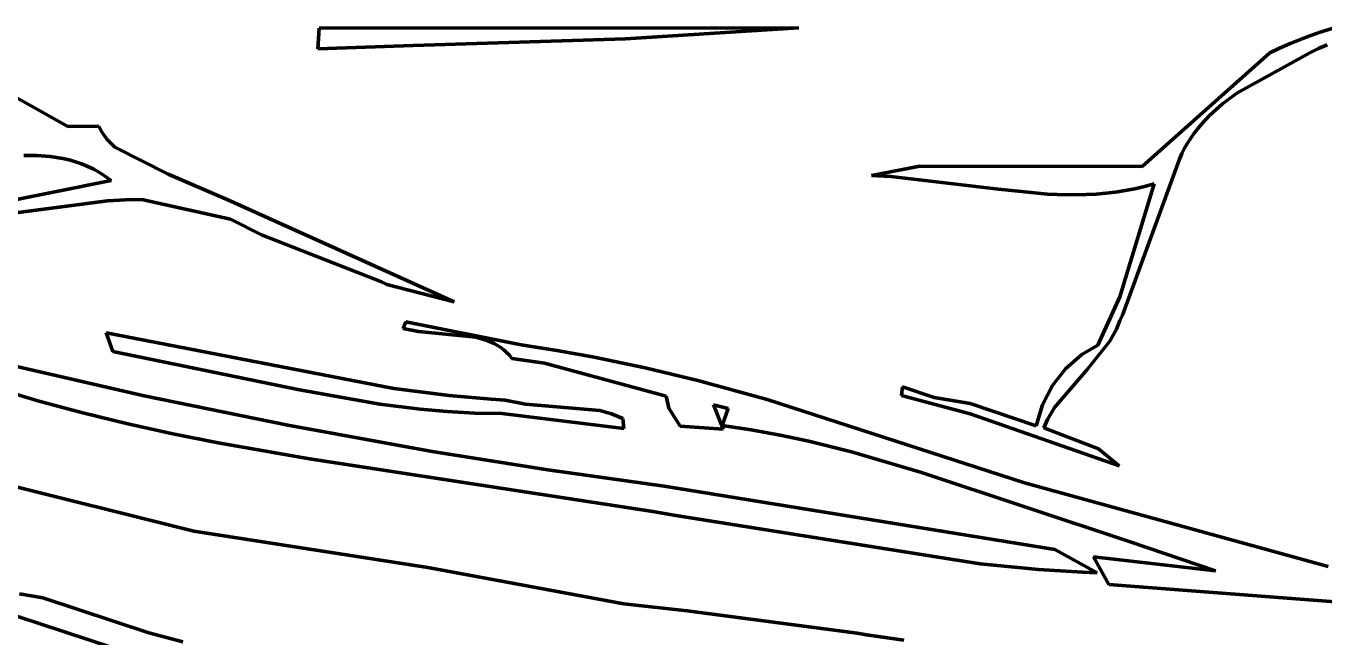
# Model space of a CAD drawing. Header units: millimetres. Extents: x 0 to 14.2, y 0 to 19.5.
# Drawn here: x 4.853 to 6.316, y 14.294 to 14.983 of the extents above; entities that cross this region are included whole.
import ezdxf

# ---------------------------------------------------------------- set-up
doc = ezdxf.new("R2010")
doc.units = ezdxf.units.MM
doc.layers.add('color#010101ff', color=7, linetype='CONTINUOUS', lineweight=100)
doc.layers.add('color#fdfdfdff', color=7, linetype='CONTINUOUS', lineweight=100)

msp = doc.modelspace()

# ---------------------------------------------------------------- linework, layer by layer
at = {"layer": 'color#010101ff'}
for p, q in [((5.1817, 14.9571), (5.1833, 14.9804)), ((5.1833, 14.9804), (5.7241, 14.9808)), ((5.7241, 14.9808), (5.5288, 14.9684)), ((6.3001, 14.9716), (6.3117, 14.9756)), ((6.3117, 14.9756), (6.335, 14.9828)), ((4.7208, 14.9695), (4.8999, 14.8694)), ((5.2894, 14.9609), (5.1817, 14.9571)), ((5.5288, 14.9684), (5.2894, 14.9609)), ((6.255, 14.9523), (6.2661, 14.9576)), ((6.2661, 14.9576), (6.2773, 14.9626)), ((6.2773, 14.9626), (6.2887, 14.9673)), ((6.2887, 14.9673), (6.3001, 14.9716)), ((6.3197, 14.9616), (6.3098, 14.9573)), ((6.111, 14.8244), (6.255, 14.9523)), ((6.3001, 14.9525), (6.218, 14.907)), ((6.3098, 14.9573), (6.3001, 14.9525)), ((6.218, 14.907), (6.2019, 14.895)), ((6.2019, 14.895), (6.1871, 14.8817)), ((4.8999, 14.8694), (4.9348, 14.8699)), ((4.9348, 14.8699), (4.9379, 14.8636)), ((6.178, 14.8721), (6.1698, 14.8618)), ((6.1871, 14.8817), (6.178, 14.8721)), ((4.9379, 14.8636), (4.9437, 14.8553)), ((4.9437, 14.8553), (4.953, 14.846)), ((6.1698, 14.8618), (6.1623, 14.8507)), ((4.953, 14.846), (5.0129, 14.8156)), ((6.159, 14.8449), (6.1559, 14.8388)), ((6.1623, 14.8507), (6.159, 14.8449)), ((4.865, 14.8366), (4.8501, 14.8366)), ((4.8798, 14.8356), (4.865, 14.8366)), ((4.8871, 14.8346), (4.8798, 14.8356)), ((4.8943, 14.8334), (4.8871, 14.8346)), ((4.9014, 14.8317), (4.8943, 14.8334)), ((4.9085, 14.8297), (4.9014, 14.8317)), ((4.9154, 14.8273), (4.9085, 14.8297)), ((4.9223, 14.8245), (4.9154, 14.8273)), ((6.1531, 14.8325), (6.0891, 14.6568)), ((6.1559, 14.8388), (6.1531, 14.8325)), ((4.9291, 14.8212), (4.9223, 14.8245)), ((4.9357, 14.8175), (4.9291, 14.8212)), ((4.9423, 14.8132), (4.9357, 14.8175)), ((4.9487, 14.8084), (4.9423, 14.8132)), ((5.0129, 14.8156), (5.0801, 14.7869)), ((5.8059, 14.8142), (5.8605, 14.8248)), ((5.8279, 14.8131), (5.8059, 14.8142)), ((5.9492, 14.7986), (5.8279, 14.8131)), ((5.8605, 14.8248), (6.111, 14.8244)), ((4.8071, 14.7801), (4.9487, 14.8084)), ((6.0043, 14.7933), (5.9492, 14.7986)), ((6.092, 14.7971), (6.081, 14.7954)), ((6.086, 14.6775), (6.1246, 14.8047)), ((6.1028, 14.7992), (6.092, 14.7971)), ((6.1137, 14.8017), (6.1028, 14.7992)), ((6.1246, 14.8047), (6.1137, 14.8017)), ((4.9447, 14.7857), (4.8384, 14.7716)), ((4.9715, 14.7872), (4.9447, 14.7857)), ((4.9849, 14.7868), (4.9715, 14.7872)), ((5.0831, 14.765), (4.9849, 14.7868)), ((5.0801, 14.7869), (5.3354, 14.6716)), ((6.0263, 14.7924), (6.0043, 14.7933)), ((6.0482, 14.7927), (6.0263, 14.7924)), ((6.0592, 14.7932), (6.0482, 14.7927)), ((6.0701, 14.7941), (6.0592, 14.7932)), ((6.081, 14.7954), (6.0701, 14.7941)), ((5.1184, 14.7473), (5.0831, 14.765)), ((5.2535, 14.6944), (5.1184, 14.7473)), ((5.2594, 14.6914), (5.2535, 14.6944)), ((5.3354, 14.6716), (5.2594, 14.6914)), ((6.061, 14.6231), (6.086, 14.6775)), ((6.0861, 14.6507), (6.0821, 14.6411)), ((6.0891, 14.6568), (6.0861, 14.6507)), ((4.943, 14.637), (5.2675, 14.574)), ((4.9507, 14.6159), (4.943, 14.637)), ((5.2779, 14.6418), (5.2808, 14.6491)), ((5.2952, 14.6384), (5.2779, 14.6418)), ((5.2808, 14.6491), (5.4111, 14.6233)), ((5.3599, 14.632), (5.2952, 14.6384)), ((6.0821, 14.6411), (6.0746, 14.6276)), ((5.3726, 14.6283), (5.3599, 14.632)), ((5.3805, 14.6248), (5.3726, 14.6283)), ((5.3879, 14.6204), (5.3805, 14.6248)), ((5.4111, 14.6233), (5.4513, 14.617)), ((6.0431, 14.6123), (6.061, 14.6231)), ((6.0746, 14.6276), (6.0491, 14.5956)), ((4.7926, 14.6101), (4.986, 14.5659)), ((5.161, 14.5724), (4.9507, 14.6159)), ((5.3914, 14.6177), (5.3879, 14.6204)), ((5.3946, 14.6148), (5.3914, 14.6177)), ((5.3977, 14.6115), (5.3946, 14.6148)), ((5.4006, 14.6079), (5.3977, 14.6115)), ((5.4373, 14.6027), (5.4006, 14.6079)), ((5.4513, 14.617), (5.4913, 14.6098)), ((5.4913, 14.6098), (5.5509, 14.5972)), ((6.0248, 14.5963), (6.0431, 14.6123)), ((5.5743, 14.5656), (5.4373, 14.6027)), ((5.5509, 14.5972), (5.6101, 14.5829)), ((6.0099, 14.5774), (6.0248, 14.5963)), ((6.0491, 14.5956), (6.0125, 14.5525)), ((5.6101, 14.5829), (5.6885, 14.5616)), ((5.9988, 14.5558), (6.0099, 14.5774)), ((4.8662, 14.5603), (4.8411, 14.5677)), ((4.986, 14.5659), (5.1479, 14.5328)), ((5.2516, 14.5565), (5.161, 14.5724)), ((5.2675, 14.574), (5.33, 14.5661)), ((5.33, 14.5661), (5.3771, 14.562)), ((5.5774, 14.552), (5.5743, 14.5656)), ((5.84, 14.5663), (5.8409, 14.5758)), ((5.9173, 14.5454), (5.84, 14.5663)), ((5.8409, 14.5758), (5.8768, 14.5639)), ((5.8768, 14.5639), (5.9173, 14.5571)), ((4.8914, 14.5533), (4.8662, 14.5603)), ((4.9167, 14.5467), (4.8914, 14.5533)), ((5.2972, 14.5508), (5.2516, 14.5565)), ((5.3277, 14.548), (5.2972, 14.5508)), ((5.3583, 14.5463), (5.3277, 14.548)), ((5.3771, 14.562), (5.3929, 14.5609)), ((5.3929, 14.5609), (5.4157, 14.5563)), ((5.4157, 14.5563), (5.4997, 14.5491)), ((5.4997, 14.5491), (5.513, 14.5455)), ((5.5902, 14.5316), (5.5774, 14.552)), ((5.6445, 14.5516), (5.6279, 14.5556)), ((5.6279, 14.5556), (5.6386, 14.5281)), ((5.6376, 14.5322), (5.6445, 14.5516)), ((5.6885, 14.5616), (5.9786, 14.4677)), ((5.9173, 14.5571), (5.9915, 14.5318)), ((5.9915, 14.5318), (5.9988, 14.5558)), ((6.0125, 14.5525), (6.0046, 14.5393)), ((4.9674, 14.5343), (4.9167, 14.5467)), ((5.0184, 14.5231), (4.9674, 14.5343)), ((5.3891, 14.5458), (5.3583, 14.5463)), ((5.5268, 14.529), (5.3891, 14.5458)), ((5.513, 14.5455), (5.5258, 14.5402)), ((5.5258, 14.5402), (5.5268, 14.529)), ((6.0853, 14.4869), (5.9173, 14.5454)), ((6.0046, 14.5393), (6.0003, 14.5298)), ((5.0695, 14.5128), (5.0184, 14.5231)), ((5.1479, 14.5328), (5.3106, 14.5032)), ((5.6386, 14.5281), (5.5902, 14.5316)), ((5.6705, 14.5275), (5.6376, 14.5322)), ((5.703, 14.5216), (5.6705, 14.5275)), ((5.7353, 14.5147), (5.703, 14.5216)), ((6.0003, 14.5298), (6.0621, 14.506)), ((5.1723, 14.4946), (5.0695, 14.5128)), ((5.7834, 14.5028), (5.7353, 14.5147)), ((6.0621, 14.506), (6.0853, 14.4869)), ((5.5596, 14.4353), (5.1723, 14.4946)), ((5.3106, 14.5032), (5.4412, 14.4822)), ((5.8625, 14.4794), (5.7834, 14.5028)), ((4.7641, 14.4825), (5.0421, 14.4132)), ((5.4412, 14.4822), (5.5722, 14.4638)), ((6.0978, 14.4011), (5.8625, 14.4794)), ((5.5722, 14.4638), (6.0128, 14.3927)), ((5.9786, 14.4677), (6.3209, 14.3733)), ((5.5854, 14.4309), (5.5596, 14.4353)), ((5.9285, 14.3764), (5.5854, 14.4309)), ((4.5785, 14.4044), (4.9761, 14.2733)), ((5.0421, 14.4132), (5.3059, 14.3723)), ((6.0128, 14.3927), (6.0604, 14.3663)), ((6.1939, 14.3687), (6.0978, 14.4011)), ((5.3059, 14.3723), (5.5268, 14.3312)), ((5.9943, 14.3699), (5.9285, 14.3764)), ((6.0735, 14.3531), (6.0562, 14.3844)), ((6.0562, 14.3844), (6.1939, 14.3687)), ((6.0439, 14.3669), (5.9943, 14.3699)), ((6.0604, 14.3663), (6.0439, 14.3669)), ((6.6121, 14.3117), (6.0735, 14.3531)), ((4.8716, 14.3381), (4.8454, 14.3426)), ((4.9911, 14.2985), (4.8716, 14.3381)), ((5.5268, 14.3312), (5.598, 14.3235)), ((5.598, 14.3235), (5.7897, 14.2983)), ((5.0297, 14.2886), (4.9911, 14.2985)), ((5.7897, 14.2983), (5.8003, 14.2963)), ((5.8003, 14.2963), (5.8425, 14.2902))]:
    msp.add_line(p, q, dxfattribs=at)
at = {"layer": 'color#fdfdfdff'}
for p, q in [((5.1833, 14.9804), (5.1817, 14.9571)), ((5.7241, 14.9808), (5.1833, 14.9804)), ((5.5288, 14.9684), (5.7241, 14.9808)), ((6.3117, 14.9756), (6.3001, 14.9716)), ((6.335, 14.9828), (6.3117, 14.9756)), ((4.8999, 14.8694), (4.7208, 14.9695)), ((5.1817, 14.9571), (5.2894, 14.9609)), ((5.2894, 14.9609), (5.5288, 14.9684)), ((6.2661, 14.9576), (6.255, 14.9523)), ((6.2773, 14.9626), (6.2661, 14.9576)), ((6.2887, 14.9673), (6.2773, 14.9626)), ((6.3001, 14.9716), (6.2887, 14.9673)), ((6.3098, 14.9573), (6.3197, 14.9616)), ((6.255, 14.9523), (6.111, 14.8244)), ((6.218, 14.907), (6.3001, 14.9525)), ((6.3001, 14.9525), (6.3098, 14.9573)), ((6.2019, 14.895), (6.218, 14.907)), ((6.1871, 14.8817), (6.2019, 14.895)), ((4.9348, 14.8699), (4.8999, 14.8694)), ((4.9379, 14.8636), (4.9348, 14.8699)), ((6.1698, 14.8618), (6.178, 14.8721)), ((6.178, 14.8721), (6.1871, 14.8817)), ((4.9437, 14.8553), (4.9379, 14.8636)), ((4.953, 14.846), (4.9437, 14.8553)), ((6.1623, 14.8507), (6.1698, 14.8618)), ((5.0129, 14.8156), (4.953, 14.846)), ((6.1559, 14.8388), (6.159, 14.8449)), ((6.159, 14.8449), (6.1623, 14.8507)), ((4.8501, 14.8366), (4.865, 14.8366)), ((4.865, 14.8366), (4.8798, 14.8356)), ((4.8798, 14.8356), (4.8871, 14.8346)), ((4.8871, 14.8346), (4.8943, 14.8334)), ((4.8943, 14.8334), (4.9014, 14.8317)), ((4.9014, 14.8317), (4.9085, 14.8297)), ((4.9085, 14.8297), (4.9154, 14.8273)), ((4.9154, 14.8273), (4.9223, 14.8245)), ((6.0891, 14.6568), (6.1531, 14.8325)), ((6.1531, 14.8325), (6.1559, 14.8388)), ((4.9223, 14.8245), (4.9291, 14.8212)), ((4.9291, 14.8212), (4.9357, 14.8175)), ((4.9357, 14.8175), (4.9423, 14.8132)), ((4.9423, 14.8132), (4.9487, 14.8084)), ((5.0801, 14.7869), (5.0129, 14.8156)), ((5.8605, 14.8248), (5.8059, 14.8142)), ((5.8059, 14.8142), (5.8279, 14.8131)), ((5.8279, 14.8131), (5.9492, 14.7986)), ((6.111, 14.8244), (5.8605, 14.8248)), ((4.9487, 14.8084), (4.8071, 14.7801)), ((5.9492, 14.7986), (6.0043, 14.7933)), ((6.081, 14.7954), (6.092, 14.7971)), ((6.1246, 14.8047), (6.086, 14.6775)), ((6.092, 14.7971), (6.1028, 14.7992)), ((6.1028, 14.7992), (6.1137, 14.8017)), ((6.1137, 14.8017), (6.1246, 14.8047)), ((4.8384, 14.7716), (4.9447, 14.7857)), ((4.9447, 14.7857), (4.9715, 14.7872)), ((4.9715, 14.7872), (4.9849, 14.7868)), ((4.9849, 14.7868), (5.0831, 14.765)), ((5.3354, 14.6716), (5.0801, 14.7869)), ((6.0043, 14.7933), (6.0263, 14.7924)), ((6.0263, 14.7924), (6.0482, 14.7927)), ((6.0482, 14.7927), (6.0592, 14.7932)), ((6.0592, 14.7932), (6.0701, 14.7941)), ((6.0701, 14.7941), (6.081, 14.7954)), ((5.0831, 14.765), (5.1184, 14.7473)), ((5.1184, 14.7473), (5.2535, 14.6944)), ((5.2535, 14.6944), (5.2594, 14.6914)), ((5.2594, 14.6914), (5.3354, 14.6716)), ((6.086, 14.6775), (6.061, 14.6231)), ((6.0821, 14.6411), (6.0861, 14.6507)), ((6.0861, 14.6507), (6.0891, 14.6568)), ((4.943, 14.637), (4.9507, 14.6159)), ((5.2675, 14.574), (4.943, 14.637)), ((5.2808, 14.6491), (5.2779, 14.6418)), ((5.2779, 14.6418), (5.2952, 14.6384)), ((5.4111, 14.6233), (5.2808, 14.6491)), ((5.2952, 14.6384), (5.3599, 14.632)), ((6.0746, 14.6276), (6.0821, 14.6411)), ((5.3599, 14.632), (5.3726, 14.6283)), ((5.3726, 14.6283), (5.3805, 14.6248)), ((5.3805, 14.6248), (5.3879, 14.6204)), ((5.4513, 14.617), (5.4111, 14.6233)), ((6.061, 14.6231), (6.0431, 14.6123)), ((6.0491, 14.5956), (6.0746, 14.6276)), ((4.986, 14.5659), (4.7926, 14.6101)), ((4.9507, 14.6159), (5.161, 14.5724)), ((5.3879, 14.6204), (5.3914, 14.6177)), ((5.3914, 14.6177), (5.3946, 14.6148)), ((5.3946, 14.6148), (5.3977, 14.6115)), ((5.3977, 14.6115), (5.4006, 14.6079)), ((5.4006, 14.6079), (5.4373, 14.6027)), ((5.4913, 14.6098), (5.4513, 14.617)), ((5.5509, 14.5972), (5.4913, 14.6098)), ((6.0431, 14.6123), (6.0248, 14.5963)), ((5.4373, 14.6027), (5.5743, 14.5656)), ((5.6101, 14.5829), (5.5509, 14.5972)), ((6.0248, 14.5963), (6.0099, 14.5774)), ((6.0125, 14.5525), (6.0491, 14.5956)), ((5.6885, 14.5616), (5.6101, 14.5829)), ((6.0099, 14.5774), (5.9988, 14.5558)), ((4.8411, 14.5677), (4.8662, 14.5603)), ((5.1479, 14.5328), (4.986, 14.5659)), ((5.161, 14.5724), (5.2516, 14.5565)), ((5.33, 14.5661), (5.2675, 14.574)), ((5.3771, 14.562), (5.33, 14.5661)), ((5.5743, 14.5656), (5.5774, 14.552)), ((5.8409, 14.5758), (5.84, 14.5663)), ((5.84, 14.5663), (5.9173, 14.5454)), ((5.8768, 14.5639), (5.8409, 14.5758)), ((5.9173, 14.5571), (5.8768, 14.5639)), ((4.8662, 14.5603), (4.8914, 14.5533)), ((4.8914, 14.5533), (4.9167, 14.5467)), ((5.2516, 14.5565), (5.2972, 14.5508)), ((5.2972, 14.5508), (5.3277, 14.548)), ((5.3277, 14.548), (5.3583, 14.5463)), ((5.3929, 14.5609), (5.3771, 14.562)), ((5.4157, 14.5563), (5.3929, 14.5609)), ((5.4997, 14.5491), (5.4157, 14.5563)), ((5.513, 14.5455), (5.4997, 14.5491)), ((5.5774, 14.552), (5.5902, 14.5316)), ((5.6386, 14.5281), (5.6279, 14.5556)), ((5.6279, 14.5556), (5.6445, 14.5516)), ((5.6445, 14.5516), (5.6376, 14.5322)), ((5.9786, 14.4677), (5.6885, 14.5616)), ((5.9915, 14.5318), (5.9173, 14.5571)), ((5.9988, 14.5558), (5.9915, 14.5318)), ((6.0046, 14.5393), (6.0125, 14.5525)), ((4.9167, 14.5467), (4.9674, 14.5343)), ((4.9674, 14.5343), (5.0184, 14.5231)), ((5.3583, 14.5463), (5.3891, 14.5458)), ((5.3891, 14.5458), (5.5268, 14.529)), ((5.5258, 14.5402), (5.513, 14.5455)), ((5.5268, 14.529), (5.5258, 14.5402)), ((5.9173, 14.5454), (6.0853, 14.4869)), ((6.0003, 14.5298), (6.0046, 14.5393)), ((5.0184, 14.5231), (5.0695, 14.5128)), ((5.3106, 14.5032), (5.1479, 14.5328)), ((5.5902, 14.5316), (5.6386, 14.5281)), ((5.6376, 14.5322), (5.6705, 14.5275)), ((5.6705, 14.5275), (5.703, 14.5216)), ((5.703, 14.5216), (5.7353, 14.5147)), ((6.0621, 14.506), (6.0003, 14.5298)), ((5.0695, 14.5128), (5.1723, 14.4946)), ((5.7353, 14.5147), (5.7834, 14.5028)), ((6.0853, 14.4869), (6.0621, 14.506)), ((5.1723, 14.4946), (5.5596, 14.4353)), ((5.4412, 14.4822), (5.3106, 14.5032)), ((5.7834, 14.5028), (5.8625, 14.4794)), ((5.0421, 14.4132), (4.7641, 14.4825)), ((5.5722, 14.4638), (5.4412, 14.4822)), ((5.8625, 14.4794), (6.0978, 14.4011)), ((6.0128, 14.3927), (5.5722, 14.4638)), ((6.3209, 14.3733), (5.9786, 14.4677)), ((5.5596, 14.4353), (5.5854, 14.4309)), ((5.5854, 14.4309), (5.9285, 14.3764)), ((4.9761, 14.2733), (4.5785, 14.4044)), ((5.3059, 14.3723), (5.0421, 14.4132)), ((6.0604, 14.3663), (6.0128, 14.3927)), ((6.0978, 14.4011), (6.1939, 14.3687)), ((5.5268, 14.3312), (5.3059, 14.3723)), ((5.9285, 14.3764), (5.9943, 14.3699)), ((6.1939, 14.3687), (6.0562, 14.3844)), ((6.0562, 14.3844), (6.0735, 14.3531)), ((5.9943, 14.3699), (6.0439, 14.3669)), ((6.0439, 14.3669), (6.0604, 14.3663)), ((6.0735, 14.3531), (6.6121, 14.3117)), ((4.8454, 14.3426), (4.8716, 14.3381)), ((4.8716, 14.3381), (4.9911, 14.2985)), ((5.598, 14.3235), (5.5268, 14.3312)), ((5.7897, 14.2983), (5.598, 14.3235)), ((4.9911, 14.2985), (5.0297, 14.2886)), ((5.8003, 14.2963), (5.7897, 14.2983)), ((5.8425, 14.2902), (5.8003, 14.2963))]:
    msp.add_line(p, q, dxfattribs=at)

doc.saveas('drawing.dxf')
